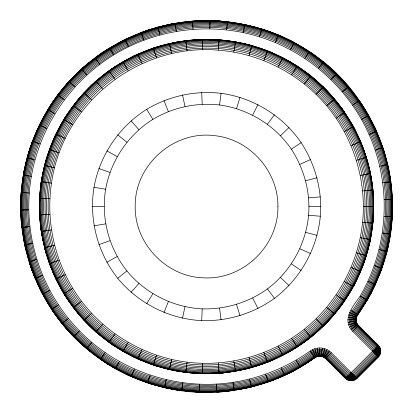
<?xml version="1.0" encoding="UTF-8"?>
<svg xmlns="http://www.w3.org/2000/svg" width="413" height="413" viewBox="0 0 413 413"><rect width="100%" height="100%" fill="white"/><g stroke="black" fill="none" stroke-linecap="round" stroke-linejoin="round"><path stroke-width="0.62" d="M356.961 378.385C353.936 381.524 348.453 381.524 345.428 378.385L325.506 358.463L322.274 356.481L319.765 356.073L319.791 347.922C324.06 347.963 328.237 349.703 331.272 352.697L356.961 378.385L378.385 356.961C381.524 353.936 381.524 348.453 378.385 345.428L358.463 325.506C355.686 322.796 355.304 318.113 357.606 314.985L365.933 301.598M378.385 356.961L352.697 331.272C341.314 319.755 353.105 306.121 360.126 296.131C385.654 252.493 391.256 198.039 375.143 150.115C357.472 96.74 313.188 53.37 259.452 36.824C211.203 21.719 156.878 28.461 113.787 54.898C65.724 84.076 33.376 136.951 29.287 193.031C25.374 243.433 44.114 294.872 79.533 330.942C118.737 371.251 177.518 390.925 233.082 382.35C260.794 378.014 287.36 367.214 310.23 350.983C313.023 349.021 316.384 347.947 319.791 347.922M319.765 356.073L317.256 356.465L314.985 357.606C276.886 385.061 228.255 397.13 181.73 390.827C138.701 385.055 98.067 363.677 68.883 331.531C38.894 298.532 21.45 254.563 20.65 209.98C19.783 164.214 36.473 118.469 66.669 84.061C94.515 52.296 133.332 30.479 174.967 23.324C221.234 15.312 270.267 25.591 309.352 51.62C383.068 98.97 413.78 200.599 376.826 280.303M209.83 28.802L209.98 20.65L227.517 21.801L226.598 29.906M51.486 183.181C45.265 224.512 56.318 267.929 81.547 301.247C106.786 334.556 145.588 356.961 187.058 362.165C228.528 367.353 271.656 355.216 304.335 329.166C337.003 303.101 358.432 263.757 362.599 222.173C366.754 180.584 353.549 137.772 326.688 105.754C299.823 73.741 259.953 53.303 218.276 50.169C138.257 43.138 62.43 103.601 51.486 183.181L41.243 181.637C38.967 197.62 38.786 213.826 41.001 229.824L41.243 231.471C44.625 253.468 52.358 274.707 63.901 293.731L64.779 295.15C73.101 308.325 83.158 320.312 94.691 330.798L95.935 331.907C112.666 346.579 132.237 357.88 153.311 365.03L154.896 365.557C169.743 370.301 185.148 373.016 200.723 373.636L202.391 373.688C224.636 374.173 246.891 370.249 267.634 362.18L269.183 361.566C283.607 355.655 297.154 347.834 309.482 338.299L310.793 337.261C328.149 323.338 342.676 306.023 353.378 286.514L354.168 285.042C361.416 271.243 366.77 256.545 370.084 241.316L370.425 239.685C374.767 217.857 374.767 195.256 370.425 173.429L370.084 171.798C366.77 156.568 361.416 141.865 354.168 128.071L353.378 126.6C342.676 107.091 328.149 89.776 310.793 75.847L309.482 74.815C297.154 65.28 283.607 57.459 269.183 51.548L267.634 50.933C246.891 42.864 224.636 38.941 202.391 39.426L200.723 39.478C185.148 40.097 169.743 42.813 154.896 47.557L153.311 48.084C132.237 55.234 112.666 66.534 95.935 81.206L94.691 82.316C83.158 92.801 73.101 104.788 64.779 117.963L63.901 119.383C52.358 138.407 44.625 159.645 41.243 181.637L41.001 183.289C38.347 204.099 39.013 225.441 44.361 245.792M156.61 355.216L153.311 365.03L169.356 369.547L185.767 372.438L202.391 373.688L202.649 363.332M391.86 217.527L391.689 223.831L390.889 228.812M392.149 206.805L392.35 199.242L391.751 193.594M29.906 226.598L21.801 227.517L20.65 209.98L21.156 192.406L29.287 193.031M193.594 391.751L199.242 392.35L199.562 384.204M201.709 320.627C169.315 319.012 138.288 303.364 117.726 278.279C97.535 252.895 88.78 219.272 94.025 187.259C99.745 155.334 119.202 126.543 146.692 109.337C168.943 96.012 195.297 90.333 221.058 93.307C253.2 97.664 282.786 115.883 301.149 142.624C315.217 164.276 322.47 190.419 320.318 216.236C317.329 248.538 300.38 278.873 274.449 298.351C253.406 313.508 227.63 321.407 201.709 320.627L202.21 308.867C173.155 307.417 145.324 293.385 126.884 270.887C108.774 248.12 100.922 217.961 105.63 189.252C110.756 160.616 128.206 134.793 152.867 119.357C172.82 107.411 196.459 102.316 219.561 104.985C248.389 108.893 274.929 125.232 291.397 149.212C304.014 168.633 310.519 192.081 308.588 215.24C305.909 244.207 290.711 271.413 267.448 288.888C248.58 302.481 225.457 309.564 202.21 308.867M366.61 159.676C373.269 180.089 374.674 201.895 372.908 223.201L362.599 222.173M39.86 199.639L39.374 206.557L39.86 213.475M40.123 195.865L40.257 193.981M40.433 191.462C41.553 171.514 47.676 152.118 55.931 134.019L65.264 138.515M218.276 50.169L219.05 39.844L235.586 41.914L251.837 45.626L249.029 55.595M379.057 249.566L386.971 251.538L390.414 234.3L392.211 216.815L384.069 216.366M21.233 193.413L20.955 199.701M21.466 191.534L21.698 189.66M21.853 188.405L22.09 186.526M22.245 185.277L22.478 183.398M22.632 182.148L22.942 179.645M23.097 178.39L23.329 176.511M23.562 174.637L23.954 171.509L26.664 161.132M187.058 362.165L185.767 372.438M219.561 104.985L221.058 93.307M182.82 382.748L181.73 390.827L164.441 387.662L147.529 382.877L150.115 375.143M344.282 281.558L353.378 286.514C363.058 268.011 370.11 247.919 372.134 227.057M372.304 225.792L372.562 223.898M372.733 222.638L373.331 218.219L372.717 222.586M371.313 232.576L370.084 241.316L366.61 253.432M371.488 231.326L371.664 230.077M371.927 228.208L372.103 226.959M372.278 225.71L372.541 223.836M349.919 380.672L351.195 372.619L355.991 379.217M321.035 356.182L322.336 348.128M389.087 240.02L387.792 248.12L380.719 271.677L378.029 277.391M390.491 231.306L390.688 230.056M233.789 52.115L235.586 41.914M243.19 32.591L244.868 24.61L234.254 23.097M41.001 183.289L43.102 173.424M43.36 172.19L44.408 167.26M44.671 166.026L45.853 160.476L49.73 149.811M182.505 318.165L184.983 306.658M169.356 369.547L171.658 359.449M164.441 387.662L166.289 379.717M25.802 164.813L23.324 174.967L31.357 176.351M26.112 163.594L26.582 161.762M28.146 155.649L30.175 147.709L32.085 143.037M27.785 156.863L30.175 147.709M365.567 257.072L363.657 263.737L361.091 269.493M236.541 108.645L239.989 97.391M259.452 36.824L261.878 29.039L278.393 35.053L294.262 42.606L290.416 49.797M348.675 380.373L351.195 372.619L354.896 379.888M322.274 356.481L324.809 348.727M50.381 148.035C59.348 122.263 75.77 99.44 95.935 81.206L102.791 88.971M263.85 60.572L267.634 50.933L282.828 57.789L297.262 66.121L310.793 75.847L304.335 83.947M163.987 312.496L168.375 301.573M33.04 140.704L33.758 138.954M34.238 137.782L39.488 124.943L47.33 111.262M275.239 42.575L278.393 35.053M134.452 369.062L131.143 376.517L120.756 371.106M316.059 318.821L323.286 326.234C337.855 311.474 350.591 294.515 358.525 275.254M359.811 272.373L360.58 270.644M368.267 297.845L370.595 294.097L372.903 288.914L370.595 294.097L367.167 300.241L357.606 314.985L350.983 310.23M376.749 280.272L377.518 278.543M115.01 333.89L108.965 342.294L122.966 351.339L137.797 358.943L142.057 349.501M375.525 283.173L376.305 281.449M370.595 294.097L375.298 284.655L381.917 268.373L374.224 265.662M252.658 115.119L257.955 104.608M347.493 379.888L351.195 372.619L353.714 380.373M327.163 349.708L323.451 356.971M278.099 67.004L282.828 57.789M53.829 138.556L64.779 117.963L70.706 109.806M119.429 361.525L115.433 368.633L100.535 359.305L105.186 352.604M48.275 109.621L48.899 108.526M49.529 107.432L51.723 103.601L55.941 98.093M122.966 351.339L128.144 342.372M146.692 303.777L152.867 293.751M366.935 299.988L367.601 298.919M344.483 300.545L341.809 304.825L336.543 311.103M345.485 298.94L346.486 297.339M347.152 296.271L354.168 285.042M291.64 74.82L297.262 66.121M304.846 58.414L309.352 51.62L318.196 58.295M75.042 86.926L69.012 81.438L57.81 94.985L47.939 109.528L54.898 113.787M71.449 108.784L72.931 106.745M75.156 103.684L78.491 99.094L85.496 91.841M324.541 357.637L329.337 351.04M346.404 379.217L351.195 372.619L352.47 380.672M267.448 124.225L274.449 114.762M58.62 94.582L59.771 93.08M60.535 92.078L61.305 91.077M62.069 90.075L66.669 84.061L84.061 66.669L94.582 58.62M318.392 68.357L323.524 62.017L336.652 73.71L330.942 79.533M322.574 326.549L326.817 322.692L333.704 314.479M97.757 356.842L86.585 348.613L91.846 342.382M72.74 288.331L63.901 293.731L73.292 307.499L84.004 320.266L95.935 331.907L102.791 324.138M131.127 292.265L138.902 283.426M87.246 90.024C101.293 74.634 119.058 63.06 137.797 54.17L142.057 63.612M316.059 94.293L323.286 86.875L334.623 99.094L344.69 112.382L336.13 118.216M325.506 358.463L331.272 352.697M352.697 331.272L358.463 325.506M345.428 378.385L378.385 345.428M79.533 330.942L73.71 336.652L62.017 323.524L51.62 309.352L58.414 304.846M280.484 135.701L288.981 127.555M84.004 320.266L91.598 313.224M263.85 352.542L267.634 362.18C286.116 354.499 303.844 344.344 318.33 330.405M319.275 329.548L320.689 328.263M313.699 334.499L309.482 338.299L301.123 343.936M315.104 333.234L316.977 331.546M318.851 329.858L320.725 328.175M322.13 326.91L326.817 322.692M342.382 91.846L348.613 86.585L356.842 97.757M326.688 105.754L334.623 99.094M62.017 323.524L68.357 318.392M117.726 278.279L126.884 270.887M94.691 82.316L101.149 77.272M102.641 76.106L108.598 71.449M110.09 70.287L113.069 67.959L121.257 63.23M87.143 64.459L81.438 69.012L86.926 75.042M88.139 63.685L89.636 62.528M90.633 61.754L94.123 59.054M103.601 51.723L98.113 55.967L103.601 51.723L107.432 49.529M73.292 307.499L81.547 301.247M351.04 329.337L357.637 324.541M379.217 355.991L372.619 351.195L379.217 346.404M352.604 105.186L359.305 100.535L368.633 115.433L376.517 131.143L369.062 134.452M291.397 149.212L301.149 142.624M296.42 347.111L290.148 351.339L283.917 354.38M298.506 345.702L300.075 344.643M297.845 368.267L294.097 370.595L288.924 372.934M298.919 367.601L299.988 366.935M301.598 365.933L314.985 357.606L310.23 350.983M124.535 61.336L133.27 56.297L139.754 53.638M108.526 48.899L109.621 48.275M111.262 47.33L124.943 39.488L137.782 34.238M361.525 119.429L368.633 115.433M106.884 262.24L117.158 256.499M344.282 131.556L353.378 126.6L360.611 141.618L366.31 157.281L370.425 173.429L360.27 175.484M49.797 290.416L42.606 294.262L36.742 281.299M265.662 374.224L268.373 381.917L284.655 375.298L300.241 367.167L296.131 360.126M349.708 327.163L356.971 323.451M379.888 354.896L372.619 351.195L379.888 347.493M218.276 362.939L219.05 373.269C239.912 371.318 260.758 366.398 279.384 356.589M54.583 245.255L44.547 247.81L49.457 263.737L55.931 279.095L65.264 274.599M299.869 164.379L310.591 159.526M280.303 376.826L271.677 380.719L248.12 387.792L240.02 389.087M351.065 145.639L360.611 141.618M42.575 275.239L35.053 278.393L29.039 261.878L36.824 259.452M138.954 33.758L140.704 33.04M143.037 32.085L147.709 30.175L156.863 27.785M140.931 53.153C160.192 44.346 181.307 40.288 202.391 39.426L202.649 49.782M133.27 56.297L154.896 47.557L166.516 44.661M49.457 263.737L59.188 260.195M98.903 244.594L110.003 240.671M375.143 150.115L382.877 147.529L386.935 163.135M348.727 324.809L356.481 322.274M251.197 367.41L247 368.773L239.55 370.084M254.795 366.238L269.183 361.566M380.373 353.714L372.619 351.195L380.373 348.675M176.351 31.357L174.967 23.324L157.807 27.124L141.081 32.529L143.951 40.159M356.414 160.332L366.31 157.281M162.965 26.184L171.509 23.954L174.637 23.562M305.651 180.755L317.045 177.786M170.796 43.592L177.528 41.914L183.795 41.259M379.717 166.289L387.662 164.441L390.827 181.73L382.748 182.82M28.698 259.441L24.61 244.868L32.591 243.19M220.212 372.975L224.032 372.82L231.481 371.509M94.025 225.849L105.63 223.861M223.831 391.689L228.807 390.863L223.831 391.689L217.527 391.86M237.516 389.418L238.76 389.211M240.005 389.005L251.538 386.971L249.566 379.057M348.128 322.336L356.182 321.035M237.532 389.49L238.776 389.289M380.672 352.47L372.619 351.195L380.672 349.919M41.243 231.471L51.486 229.927M176.511 23.329L178.39 23.097M179.645 22.942L182.148 22.632M183.398 22.478L185.277 22.245M186.526 22.09L188.405 21.853M189.66 21.698L191.534 21.466M193.413 21.233L202.855 20.986M185.05 41.124L186.304 40.99M189.438 40.665L191.317 40.464M193.196 40.267L200.723 39.478L219.05 39.844M372.908 189.913L362.599 190.94M308.588 197.873L320.318 196.872M373.156 194.905L372.717 190.522M39.581 214.889L49.927 214.373M202.391 373.688L205.571 373.558M206.846 373.507L215.756 373.151M384.204 199.562L392.35 199.242M202.613 373.569L191.947 372.712M207.021 373.414L214.579 373.151M219.623 372.975L224.032 372.82M199.242 392.35L206.805 392.149M20.65 209.98L28.802 209.83M347.922 319.791L356.073 319.765M92.383 206.557L104.153 206.557M308.96 206.557L320.731 206.557M363.378 206.557L373.739 206.557M372.619 351.195L380.776 351.195M202.86 21.078L192.406 21.156L193.031 29.287M220.516 21.146L214.208 21.12L220.516 21.146L224.259 21.677M200.723 39.478L211.43 39.849M218.993 40.118L224.032 40.293L230.862 41.496M39.581 198.225L49.927 198.741M308.588 215.24L320.318 216.236M182.541 371.726L177.528 371.199L170.187 369.367M188.183 372.32L190.063 372.516M176.661 389.96L169.263 388.421M177.915 390.089L179.794 390.29M181.679 390.491L182.933 390.621M185.442 390.889L187.951 391.152M189.206 391.287L192.339 391.617M226.133 21.941L227.382 22.121M231.755 22.741L233.004 22.921M382.35 233.082L390.414 234.3M348.113 317.251L356.171 318.495M94.025 187.259L105.63 189.252M232.101 41.713L233.345 41.935M238.931 42.916L247 44.341L267.634 50.933M360.27 237.63L370.425 239.685M161.292 386.485L150.874 383.961L135.588 378.024M137.797 358.943L154.896 365.557L167.74 368.757M44.547 165.303L54.583 167.859M305.651 232.359L317.045 235.327M34.991 159.945L27.124 157.807L32.529 141.081L40.159 143.951M244.868 24.61L259.441 28.698M261.873 29.385L268.553 31.259L277.242 34.997M356.414 252.782L366.31 255.833M348.696 314.768L356.465 317.256M247 44.341L269.183 51.548L276.55 55.141M98.903 168.519L110.003 172.443M49.457 149.377L59.188 152.918M134.411 377.57L127.942 375.056L122.46 371.932M138.531 358.943L133.27 356.817L125.624 352.403M139.697 359.413L154.896 365.557M351.065 267.474L360.611 271.496M278.403 35.492L280.138 36.241M281.299 36.742L291.15 40.975L303.059 48.094M299.869 248.734L310.591 253.582M367.895 281.227L375.298 284.655L367.167 300.241L360.126 296.131M279.384 56.524L280.515 57.077M284.48 59.013L290.148 61.774L297.463 66.71M46.814 128.52L39.488 124.943M356.946 316.074L349.661 312.409M100.297 358.716L106.389 363.208L111.376 365.913M113.59 367.116L112.486 366.517L113.575 367.157M106.389 363.208L111.36 365.939M106.884 150.874L117.158 156.615M102.992 337.359L113.069 345.154L121.804 350.198M304.144 48.739L305.77 49.71M306.849 50.355L312.264 53.592L318.139 58.372M63.901 119.383L72.74 124.783M299.554 68.119L309.482 74.815L323.286 86.875M291.397 263.897L301.149 270.489M336.13 294.897L344.69 300.731M57.81 94.985L64.335 99.879M81.547 111.866L73.292 105.609M95.935 331.907L101.985 336.58M103.632 337.782L94.691 330.798L85.935 321.727M105.124 338.944L106.115 339.723M107.112 340.498L113.069 345.154M321.118 60.706L323.1 62.265M324.587 63.432L325.578 64.211M327.07 65.378L328.557 66.55M331.531 68.883L329.548 67.324L332.408 69.792M319.677 59.472L323.136 62.218M324.618 63.395L325.604 64.18M327.086 65.352L328.567 66.529M117.726 134.829L126.884 142.227M326.688 307.36L334.623 314.019M309.482 74.815L326.817 90.421L333.704 98.63M84.004 92.842L91.598 99.889M280.484 277.412L288.981 285.559M69.792 332.408L67.314 329.559M70.7 333.286L74.33 336.786M77.964 340.291L86.585 348.613M333.286 70.7L336.786 74.33M340.291 77.964L348.613 86.585M84.18 319.915L78.491 314.019L74.784 308.919M131.127 120.849L138.902 129.687M337.349 102.976L341.809 108.289L344.87 113.136M304.335 329.166L310.793 337.261M58.295 318.196L53.592 312.264L50.355 306.849M59.472 319.677L62.218 323.136M63.395 324.618L64.18 325.604M65.352 327.086L66.529 328.567M99.879 64.335L94.985 57.81L109.528 47.939L113.787 54.898M267.448 288.888L274.449 298.351M358.716 100.297L363.208 106.389L365.939 111.36M55.931 279.095L64.779 295.15L70.706 303.307M71.449 304.329L72.559 305.857M108.965 70.814L115.01 79.224M291.64 338.293L297.262 346.992M345.552 114.215L353.378 126.6M341.809 108.289L354.168 128.071L358.525 137.859M146.692 109.337L152.867 119.357M48.094 303.059L40.975 291.15L37.562 282.998M48.739 304.144L49.71 305.77M122.966 61.774L128.144 70.742M366.548 112.465L367.157 113.575M371.106 120.756L375.056 127.942L377.57 134.411M56.788 280.122L53.829 274.557L49.947 263.892M57.381 281.232L58.858 284.015M59.451 285.13L64.779 295.15M278.099 346.109L282.828 355.325M252.658 297.995L257.955 308.506M312.409 349.661L316.074 356.946M124.943 39.488L128.52 46.814M281.227 367.895L284.655 375.298M359.811 140.74L363.657 149.377L366.259 158.468M29.385 261.873L31.259 268.553L34.537 276.065M31.259 268.553L34.997 277.242M35.492 278.403L36.241 280.138M163.987 100.617L168.375 111.541M378.024 135.588L383.961 150.874L386.114 160.089M44.63 247.036L45.853 252.637L48.868 260.928M153.311 48.084L156.61 57.897M314.768 348.696L317.256 356.465M236.541 304.469L239.989 315.723M249.029 357.519L251.837 367.487M157.807 27.124L159.945 34.991M386.413 161.313L386.873 163.15M389.758 174.782L388.39 169.273L389.96 176.661M169.356 43.566L171.658 53.664M182.505 94.949L184.983 106.451M45.853 252.637L41.001 229.824L40.433 221.647M233.789 360.998L235.586 371.199M317.251 348.113L318.495 356.171M233.082 382.35L234.3 390.414L216.815 392.211L216.366 384.069M21.677 224.259L21.146 220.516L21.089 214.208M21.941 226.133L22.121 227.382M22.741 231.755L22.921 233.004M23.097 234.254L24.61 244.868M370.084 171.798L371.313 180.538M371.488 181.787L371.752 183.656M371.927 184.905L372.103 186.155M372.278 187.404L372.454 188.653M219.561 308.129L221.058 319.801M185.767 40.675L187.058 50.949M390.089 177.915L390.29 179.794M390.491 181.679L390.621 182.933M390.889 185.442L391.152 187.951M391.287 189.206L391.617 192.339M40.123 217.248L40.257 219.133M201.709 92.486L202.21 104.246M351.195 372.619L351.195 380.776M385.474 199.51C386.945 239.044 375.014 278.785 352.015 310.974C347.772 316.735 348.474 325.377 353.6 330.374L373.522 350.296L373.894 351.195L373.522 352.098L352.098 373.522L351.195 373.894L350.296 373.522L330.374 353.6C325.377 348.474 316.735 347.772 310.974 352.015C246.499 399.536 151.561 395.799 91.025 343.358C29.189 292.45 9.613 199.479 45.667 127.958C79.921 55.559 165.288 13.851 243.453 31.342C322.026 46.855 383.331 119.445 385.474 199.51M386.718 199.464C388.199 239.272 376.186 279.291 353.027 311.701C349.135 316.983 349.78 324.907 354.478 329.491L374.658 349.713L375.107 351.592L374.4 352.981L352.981 374.4L351.195 375.138L349.413 374.4L329.491 354.478C324.907 349.78 316.983 349.135 311.701 353.027C246.778 400.878 151.179 397.115 90.22 344.308C27.955 293.049 8.245 199.427 44.552 127.416C79.038 54.506 165.004 12.514 243.706 30.123C322.832 45.745 384.56 118.841 386.718 199.464M387.9 199.417C389.392 239.483 377.301 279.766 353.987 312.388C350.425 317.22 351.019 324.468 355.314 328.655L375.236 348.577C376.661 349.95 376.661 352.439 375.236 353.812L353.812 375.236C352.439 376.661 349.95 376.661 348.577 375.236L328.655 355.314C324.468 351.019 317.22 350.425 312.388 353.987C247.041 402.154 150.817 398.364 89.461 345.211C26.783 293.617 6.944 199.381 43.489 126.894C78.202 53.509 164.73 11.239 243.949 28.967C323.591 44.692 385.727 118.263 387.9 199.417M388.989 199.371C390.491 239.679 378.323 280.205 354.875 313.023C351.623 317.437 352.16 324.055 356.089 327.886L376.011 347.808C377.854 349.584 377.854 352.81 376.011 354.586L354.586 376.011C352.81 377.854 349.584 377.854 347.808 376.011L327.886 356.089C324.055 352.16 317.437 351.623 313.023 354.875C247.284 403.331 150.482 399.521 88.754 346.042C25.704 294.139 5.741 199.34 42.508 126.414C77.432 52.59 164.477 10.067 244.176 27.898C324.298 43.721 386.805 117.736 388.989 199.371M389.965 199.334C391.472 239.86 379.242 280.597 355.665 313.591C352.687 317.633 353.182 323.694 356.775 327.199L376.697 347.116C378.917 349.259 378.917 353.136 376.697 355.273L355.273 376.697C353.136 378.917 349.259 378.917 347.116 376.697L327.199 356.775C323.694 353.182 317.633 352.687 313.591 355.665C247.501 404.379 150.182 400.548 88.129 346.786C24.739 294.603 4.672 199.303 41.636 125.991C76.741 51.77 164.255 9.019 244.377 26.948C324.923 42.854 387.766 117.261 389.965 199.334M390.796 199.303C392.309 240.01 380.022 280.933 356.342 314.076C353.595 317.798 354.055 323.379 357.364 326.611L377.286 346.533C379.826 348.98 379.826 353.414 377.286 355.861L355.861 377.286C353.414 379.826 348.98 379.826 346.533 377.286L326.611 357.364C323.379 354.055 317.798 353.595 314.076 356.342C247.686 405.272 149.929 401.426 87.592 347.421C23.918 295.006 3.758 199.267 40.887 125.624C76.157 51.067 164.059 8.126 244.548 26.133C325.459 42.111 388.587 116.858 390.796 199.303M391.462 199.278C392.98 240.129 380.652 281.201 356.884 314.469C354.328 317.933 354.752 323.131 357.834 326.136L377.756 346.058C380.554 348.753 380.554 353.642 377.756 356.336L356.336 377.756C353.642 380.554 348.753 380.554 346.058 377.756L326.136 357.834C323.131 354.752 317.933 354.328 314.469 356.884C247.836 405.994 149.723 402.133 87.158 347.932C23.252 295.326 3.02 199.242 40.288 125.33C75.682 50.505 163.909 7.408 244.687 25.477C325.893 41.512 389.247 116.533 391.462 199.278M391.952 199.257C393.475 240.221 381.111 281.403 357.281 314.752C354.865 318.031 355.268 322.945 358.179 325.79L378.101 345.712C381.091 348.587 381.091 353.802 378.101 356.682L356.682 378.101C353.802 381.091 348.587 381.091 345.712 378.101L325.79 358.179C322.945 355.268 318.031 354.865 314.752 357.281C247.945 406.521 149.573 402.649 86.844 348.309C22.767 295.558 2.483 199.221 39.849 125.113C75.336 50.092 163.796 6.876 244.785 24.997C326.208 41.078 389.727 116.29 391.952 199.257M392.252 199.247C393.775 240.273 381.395 281.521 357.524 314.928C355.19 318.093 355.578 322.837 358.391 325.578L378.313 345.5C381.416 348.489 381.416 353.905 378.313 356.894L356.894 378.313C353.905 381.416 348.489 381.416 345.5 378.313L325.578 358.391C322.837 355.578 318.093 355.19 314.928 357.524C248.012 406.846 149.48 402.964 86.653 348.536C22.472 295.703 2.153 199.211 39.581 124.984C75.125 49.839 163.724 6.556 244.847 24.708C326.399 40.81 390.022 116.146 392.252 199.247M277.913 206.557C278.532 245.998 242.921 280.138 203.526 277.851C166.485 276.87 134.607 243.603 135.201 206.557C134.437 164.808 174.307 129.718 215.622 135.779C250.263 139.764 278.362 171.7 277.913 206.557M364.999 206.557C364.994 248.781 347.41 290.494 317.189 319.982C286.952 349.46 244.816 365.995 202.607 364.953C160.394 363.889 119.135 345.273 90.411 314.324C61.692 283.37 46.215 240.831 48.311 198.658C50.422 156.486 70.06 115.702 101.717 87.757C133.378 59.823 176.289 45.409 218.394 48.553C299.399 53.576 366.047 125.402 364.999 206.557M366.579 206.557C366.574 249.204 348.815 291.33 318.289 321.113C287.758 350.885 245.198 367.585 202.566 366.532C159.934 365.459 118.263 346.657 89.249 315.403C60.252 284.134 44.614 241.171 46.731 198.581C48.863 155.985 68.703 114.799 100.669 86.575C132.65 58.362 175.99 43.799 218.513 46.979C300.328 52.048 367.637 124.592 366.579 206.557M368.081 206.557C368.076 249.602 350.152 292.125 319.342 322.186C288.517 352.237 245.565 369.098 202.53 368.029C159.495 366.95 117.437 347.973 88.15 316.42C58.878 284.862 43.091 241.497 45.229 198.503C47.387 155.51 67.407 113.936 99.678 85.45C131.959 56.968 175.701 42.276 218.627 45.482C301.206 50.603 369.15 123.823 368.081 206.557M369.47 206.557C369.459 249.973 351.38 292.858 320.307 323.178C289.224 353.487 245.895 370.492 202.494 369.418C159.093 368.329 116.667 349.186 87.133 317.365C57.608 285.533 41.692 241.796 43.845 198.436C46.019 155.076 66.214 113.141 98.759 84.407C131.319 55.688 175.437 40.861 218.73 44.098C302.017 49.261 370.544 123.115 369.47 206.557M370.704 206.557C370.693 250.299 352.48 293.514 321.169 324.066C289.849 354.602 246.194 371.736 202.463 370.652C158.731 369.552 115.986 350.265 86.229 318.206C56.478 286.132 40.443 242.064 42.611 198.374C44.8 154.684 65.151 112.434 97.943 83.483C130.745 54.542 175.2 39.607 218.823 42.869C302.744 48.068 371.788 122.48 370.704 206.557M371.757 206.557C371.752 250.583 353.42 294.071 321.908 324.819C290.385 355.557 246.453 372.8 202.437 371.705C158.427 370.6 115.408 351.189 85.455 318.924C55.512 286.643 39.374 242.292 41.558 198.323C43.763 154.348 64.237 111.83 97.246 82.688C130.26 53.566 174.998 38.533 218.9 41.816C303.359 47.051 372.851 121.943 371.757 206.557M372.609 206.557C372.598 250.81 354.173 294.521 322.501 325.429C290.814 356.321 246.654 373.651 202.416 372.557C158.179 371.447 114.938 351.933 84.83 319.502C54.738 287.056 38.512 242.477 40.711 198.281C42.926 154.08 63.509 111.34 96.683 82.053C129.868 52.776 174.838 37.671 218.967 40.97C303.86 46.23 373.703 121.505 372.609 206.557M373.228 206.557C373.223 250.975 354.726 294.851 322.935 325.872C291.129 356.884 246.804 374.276 202.401 373.176C157.998 372.061 114.592 352.48 84.376 319.925C54.17 287.355 37.882 242.612 40.092 198.25C42.312 153.884 62.972 110.983 96.27 81.588C129.579 52.203 174.72 37.036 219.014 40.35C304.221 45.631 374.333 121.19 373.228 206.557M373.61 206.557C373.6 251.078 355.061 295.052 323.198 326.146C291.325 357.224 246.897 374.658 202.391 373.558C157.885 372.438 114.386 352.81 84.097 320.183C53.824 287.541 37.5 242.694 39.71 198.23C41.94 153.765 62.647 110.767 96.017 81.304C129.403 51.852 174.642 36.654 219.04 39.968C304.448 45.265 374.715 120.994 373.61 206.557M231.295 390.45L230.051 390.657L231.306 390.491"/></g></svg>
